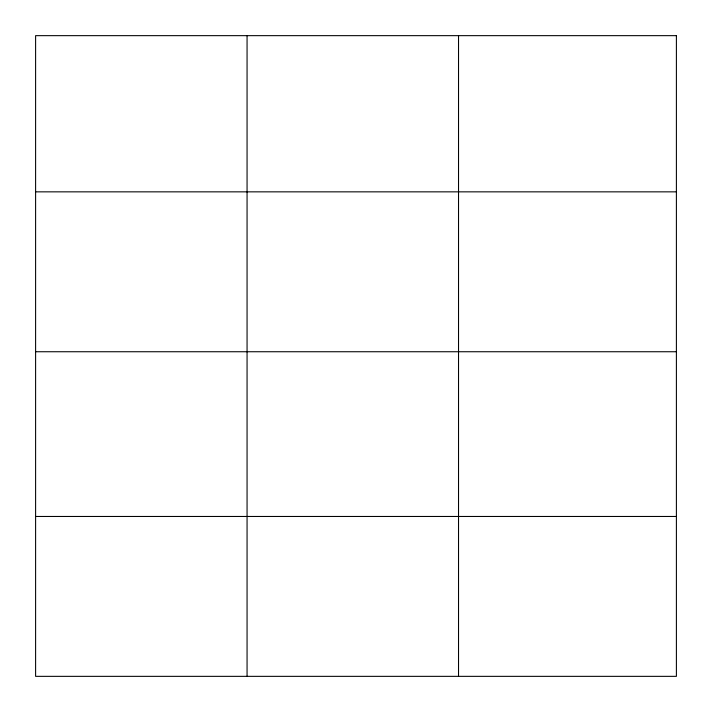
<?xml version="1.0" encoding="UTF-8"?>
<svg xmlns="http://www.w3.org/2000/svg" width="712" height="712" viewBox="0 0 712 712"><rect width="100%" height="100%" fill="white"/><g stroke="black" fill="none" stroke-linecap="round" stroke-linejoin="round"><path stroke-width="1.07" d="M35.6 191.848L676.4 191.848M35.6 351.737L676.4 351.737M35.6 516.467L676.4 516.467M458.528 35.653L458.528 676.347M247.064 35.653L247.064 676.347M676.4 35.653L35.6 35.653L35.6 676.347L676.4 676.347L676.4 35.653"/></g></svg>
